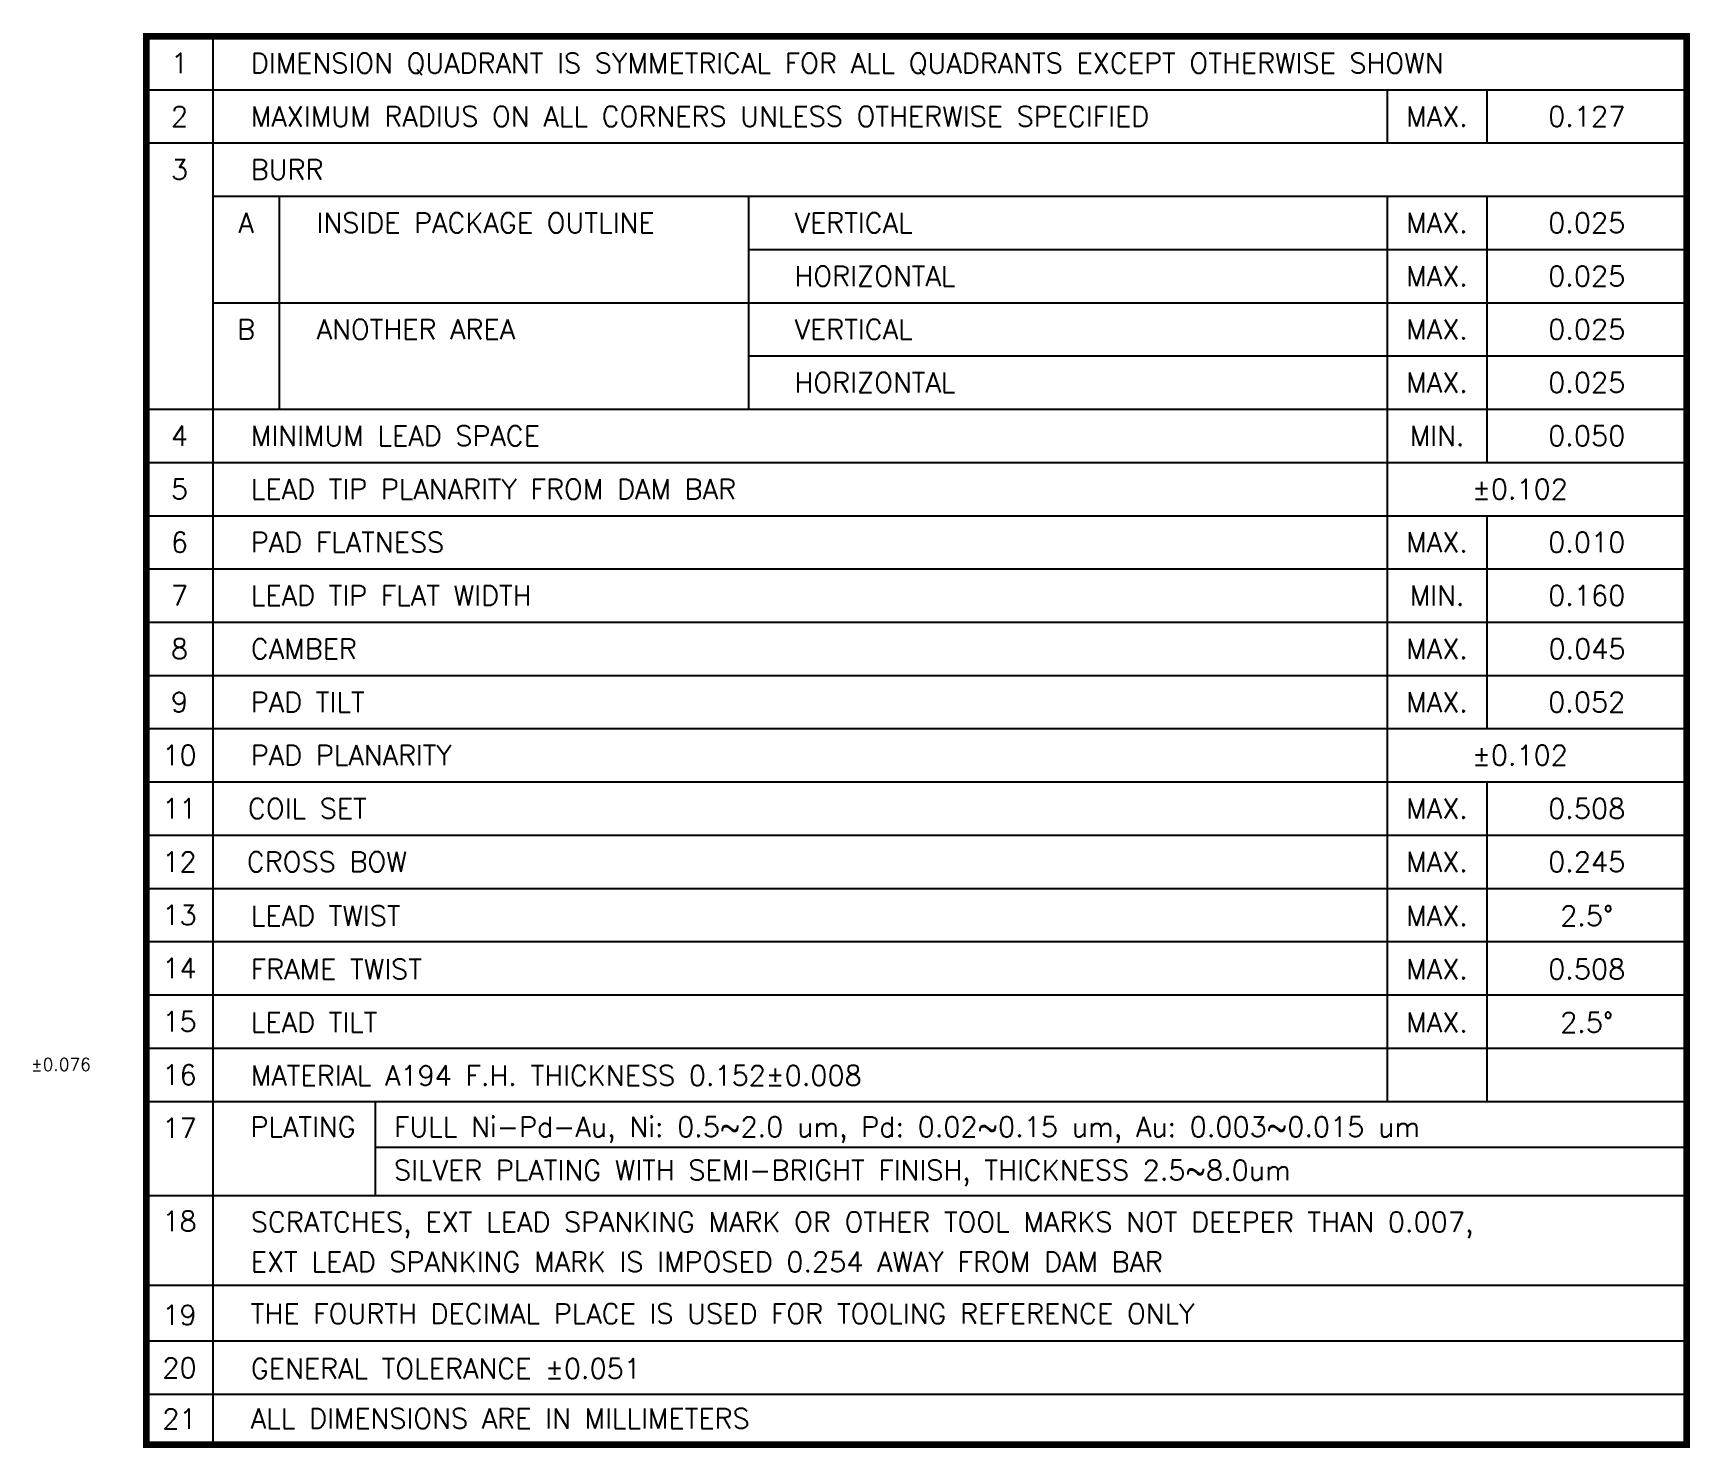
# Model space of a CAD drawing. Extents: x -629 to -184, y 97 to 360.
# Drawn here: x -406.1 to -207, y 102.1 to 272.1 of the extents above; entities that cross this region are included whole.
import ezdxf
from ezdxf.enums import TextEntityAlignment as Align

# ---------------------------------------------------------------- set-up
doc = ezdxf.new("R2010")
doc.units = 0
doc.header["$LTSCALE"] = 8
doc.header["$MEASUREMENT"] = 0
doc.layers.add('DIM', color=7, linetype='Continuous')
doc.layers.add('LF-LINE', color=1, linetype='Continuous')
doc.styles.add('SIMPLEX', font='SIMPLEX.shx', dxfattribs={"height": 3})

msp = doc.modelspace()

# ---------------------------------------------------------------- linework, layer by layer
at = {"layer": 'LF-LINE'}
for p, q in [((-384.52, 271.72), (-384.52, 102.47)), ((-392.52, 265.32), (-207.35, 265.32)), ((-243.35, 265.32), (-243.35, 258.92)), ((-231.35, 265.32), (-231.35, 258.92)), ((-392.52, 258.92), (-207.35, 258.92)), ((-384.52, 252.52), (-207.35, 252.52)), ((-376.52, 252.52), (-376.52, 226.92)), ((-320.1, 252.52), (-320.1, 226.92)), ((-243.35, 252.52), (-243.35, 143.72)), ((-231.35, 252.52), (-231.35, 220.52)), ((-320.1, 246.12), (-207.35, 246.12)), ((-384.52, 239.72), (-207.35, 239.72)), ((-320.1, 233.32), (-207.35, 233.32)), ((-392.52, 226.92), (-207.35, 226.92)), ((-392.52, 220.52), (-207.35, 220.52)), ((-392.52, 214.12), (-207.35, 214.12)), ((-231.35, 214.12), (-231.35, 188.52)), ((-392.52, 207.72), (-207.35, 207.72)), ((-392.52, 201.32), (-207.35, 201.32)), ((-392.52, 194.92), (-207.35, 194.92)), ((-392.52, 188.52), (-207.35, 188.52)), ((-392.52, 182.12), (-207.35, 182.12)), ((-231.35, 182.12), (-231.35, 143.72)), ((-392.52, 175.72), (-207.35, 175.72)), ((-392.52, 169.32), (-207.35, 169.32)), ((-392.52, 162.92), (-207.35, 162.92)), ((-392.52, 156.52), (-207.35, 156.52)), ((-392.52, 150.12), (-207.35, 150.12)), ((-392.52, 143.72), (-207.35, 143.72)), ((-365, 143.62), (-365, 132.42)), ((-365, 138.21), (-207.35, 138.21)), ((-392.52, 132.42), (-207.35, 132.42)), ((-392.52, 121.62), (-207.35, 121.62)), ((-392.52, 114.94), (-207.35, 114.94)), ((-392.52, 108.54), (-207.35, 108.54)), ((-392.52, 102.47), (-207.35, 102.47))]:
    msp.add_line(p, q, dxfattribs=at)
at = {"layer": 'LF-LINE', "const_width": 0.8}
msp.add_lwpolyline([(-207.35, 102.47), (-207.35, 271.72), (-392.52, 271.72), (-392.52, 102.47)], close=True, dxfattribs=at)

# ---------------------------------------------------------------- texts
at = {"style": 'SIMPLEX'}
for s, p in [('1', (-388.52, 268.52)), ('2', (-388.52, 262.12)), ('MAX.', (-237.35, 262.12)), ('0.127', (-219.35, 262.12)), ('3', (-388.52, 255.72)), ('A', (-380.52, 249.32)), ('MAX.', (-237.35, 249.32)), ('0.025', (-219.35, 249.32)), ('MAX.', (-237.35, 242.92)), ('0.025', (-219.35, 242.92)), ('B', (-380.52, 236.52)), ('MAX.', (-237.35, 236.52)), ('0.025', (-219.35, 236.52)), ('MAX.', (-237.35, 230.12)), ('0.025', (-219.35, 230.12)), ('4', (-388.52, 223.72)), ('MIN.', (-237.35, 223.72)), ('0.050', (-219.35, 223.72)), ('5', (-388.52, 217.32)), ('%%P0.102', (-227.38, 217.32)), ('6', (-388.52, 210.92)), ('MAX.', (-237.35, 210.92)), ('0.010', (-219.35, 210.92)), ('7', (-388.52, 204.52)), ('MIN.', (-237.35, 204.52)), ('0.160', (-219.35, 204.52)), ('8', (-388.52, 198.12)), ('MAX.', (-237.35, 198.12)), ('0.045', (-219.32, 198.12)), ('9', (-388.52, 191.72)), ('MAX.', (-237.35, 191.72)), ('0.052', (-219.35, 191.72)), ('10', (-388.52, 185.32)), ('%%P0.102', (-227.38, 185.32)), ('11', (-388.52, 178.92)), ('MAX.', (-237.35, 178.92)), ('0.508', (-219.35, 178.92)), ('12', (-388.52, 172.52)), ('MAX.', (-237.35, 172.52)), ('0.245', (-219.35, 172.52)), ('13', (-388.52, 166.12)), ('MAX.', (-237.35, 166.02)), ('2.5%%D', (-219.35, 166.02)), ('14', (-388.52, 159.72)), ('MAX.', (-237.35, 159.62)), ('0.508', (-219.35, 159.62)), ('15', (-388.52, 153.32)), ('MAX.', (-237.35, 153.22)), ('2.5%%D', (-219.35, 153.22)), ('16', (-388.52, 146.92)), ('17', (-388.52, 140.52)), ('18', (-388.52, 129.32)), ('19', (-388.52, 118.04)), ('20', (-388.52, 111.69)), ('21', (-388.52, 105.55))]:
    msp.add_text(s, height=2.4, dxfattribs=at).set_placement(p, align=Align.MIDDLE)
for s, p in [('DIMENSION QUADRANT IS SYMMETRICAL FOR ALL QUADRANTS EXCEPT OTHERWISE SHOWN', (-379.95, 267.32)), ('MAXIMUM RADIUS ON ALL CORNERS UNLESS OTHERWISE SPECIFIED', (-379.95, 260.92)), ('BURR', (-379.95, 254.52)), ('INSIDE PACKAGE OUTLINE', (-372.04, 248.12)), ('VERTICAL', (-314.58, 248.12)), ('HORIZONTAL', (-314.58, 241.72)), ('ANOTHER AREA', (-372.04, 235.32)), ('VERTICAL', (-314.58, 235.32)), ('HORIZONTAL', (-314.58, 228.92)), ('MINIMUM LEAD SPACE ', (-379.95, 222.52)), ('LEAD TIP PLANARITY FROM DAM BAR', (-379.95, 216.12)), ('PAD FLATNESS', (-379.95, 209.72)), ('LEAD TIP FLAT WIDTH', (-379.95, 203.32)), ('CAMBER', (-379.95, 196.92)), ('PAD TILT', (-379.95, 190.52)), ('PAD PLANARITY ', (-379.95, 184.12)), ('COIL SET', (-380.3, 177.72)), ('CROSS BOW', (-380.43, 171.32)), ('LEAD TWIST', (-379.95, 164.82)), ('FRAME TWIST', (-379.95, 158.42)), ('LEAD TILT', (-379.95, 152.02)), ('MATERIAL A194 F.H. THICKNESS 0.152%%P0.008', (-379.95, 145.62)), ('PLATING', (-380, 139.46)), ('FULL Ni-Pd-Au, Ni: 0.5~2.0 um, Pd: 0.02~0.15 um, Au: 0.003~0.015 um', (-362.73, 139.46)), ('SILVER PLATING WITH SEMI-BRIGHT FINISH, THICKNESS 2.5~8.0um', (-362.73, 134.25)), ('SCRATCHES, EXT LEAD SPANKING MARK OR OTHER TOOL MARKS NOT DEEPER THAN 0.007,', (-379.95, 128.02)), ('EXT LEAD SPANKING MARK IS IMPOSED 0.254 AWAY FROM DAM BAR', (-379.95, 123.22)), ('THE FOURTH DECIMAL PLACE IS USED FOR TOOLING REFERENCE ONLY', (-379.95, 117)), ('GENERAL TOLERANCE %%P0.051', (-379.95, 110.41)), ('ALL DIMENSIONS ARE IN MILLIMETERS', (-379.95, 104.41))]:
    msp.add_text(s, height=2.4, dxfattribs=at).set_placement(p)
at = {"layer": 'DIM', "style": 'SIMPLEX'}
msp.add_text('%%p0.076', height=1.5, dxfattribs=at).set_placement((-402.77, 148.16), align=Align.MIDDLE_CENTER)

doc.saveas('drawing.dxf')
